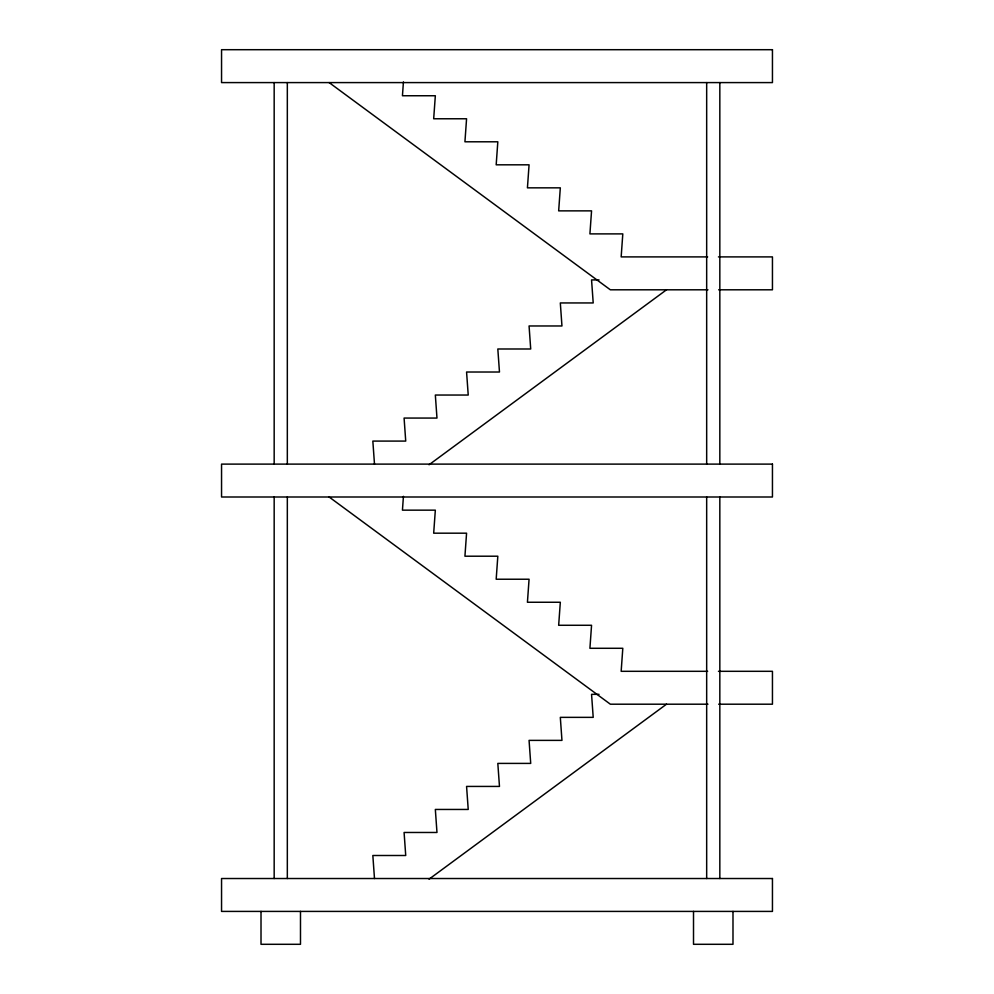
<?xml version="1.0" encoding="UTF-8"?>
<svg xmlns="http://www.w3.org/2000/svg" width="994" height="994" viewBox="0 0 994 994"><rect width="100%" height="100%" fill="white"/><g stroke="black" fill="none" stroke-linecap="round" stroke-linejoin="round"><path stroke-width="1.49" d="M403.427 81.93L402.446 95.747L435.335 95.747L433.682 118.771L466.571 118.771L464.931 141.794L497.82 141.794L496.18 164.818L529.069 164.818L527.429 187.841L560.318 187.841L558.665 210.865L591.554 210.865L589.914 233.888L622.803 233.888L621.163 256.899L707.653 256.899M403.427 496.341L402.446 510.158L435.335 510.158L433.682 533.182L466.571 533.182L464.931 556.205L497.82 556.205L496.18 579.229L529.069 579.229L527.429 602.252L560.318 602.252L558.665 625.276L591.554 625.276L589.914 648.287L622.803 648.287L621.163 671.31L707.653 671.31M429.035 464.77L666.502 289.801M429.035 879.181L666.502 704.199M718.451 256.899L772.45 256.899L772.45 289.801L718.65 289.801M599.034 279.923L591.554 279.923L593.207 302.946L560.318 302.946L561.958 325.97L529.069 325.97L530.709 348.993L497.82 348.993L499.473 372.017L466.571 372.017L468.224 395.04L435.335 395.04L436.975 418.064L404.086 418.064L405.726 441.087L372.837 441.087L374.489 464.111M707.964 289.801L610.353 289.801L329.138 82.589M718.451 671.31L772.45 671.31L772.45 704.199L718.65 704.199M599.034 694.334L591.554 694.334L593.207 717.357L560.318 717.357L561.958 740.381L529.069 740.381L530.709 763.404L497.82 763.404L499.473 786.428L466.571 786.428L468.224 809.451L435.335 809.451L436.975 832.475L404.086 832.475L405.726 855.499L372.837 855.499L374.489 878.522M707.964 704.199L610.353 704.199L329.138 497M732.988 911.411L732.988 944.3L693.514 944.3L693.514 911.411M719.83 82.589L719.83 464.111M719.83 497L719.83 878.522M706.672 82.589L706.672 464.111M706.672 497L706.672 878.522M300.486 911.411L300.486 944.3L261.012 944.3L261.012 911.411M287.328 82.589L287.328 464.111M287.328 497L287.328 878.522M274.17 82.589L274.17 464.111M274.17 497L274.17 878.522M772.45 49.7L221.55 49.7L221.55 82.589L772.45 82.589L772.45 49.7M772.45 464.111L221.55 464.111L221.55 497L772.45 497L772.45 464.111M772.45 878.522L221.55 878.522L221.55 911.411L772.45 911.411L772.45 878.522"/></g></svg>
